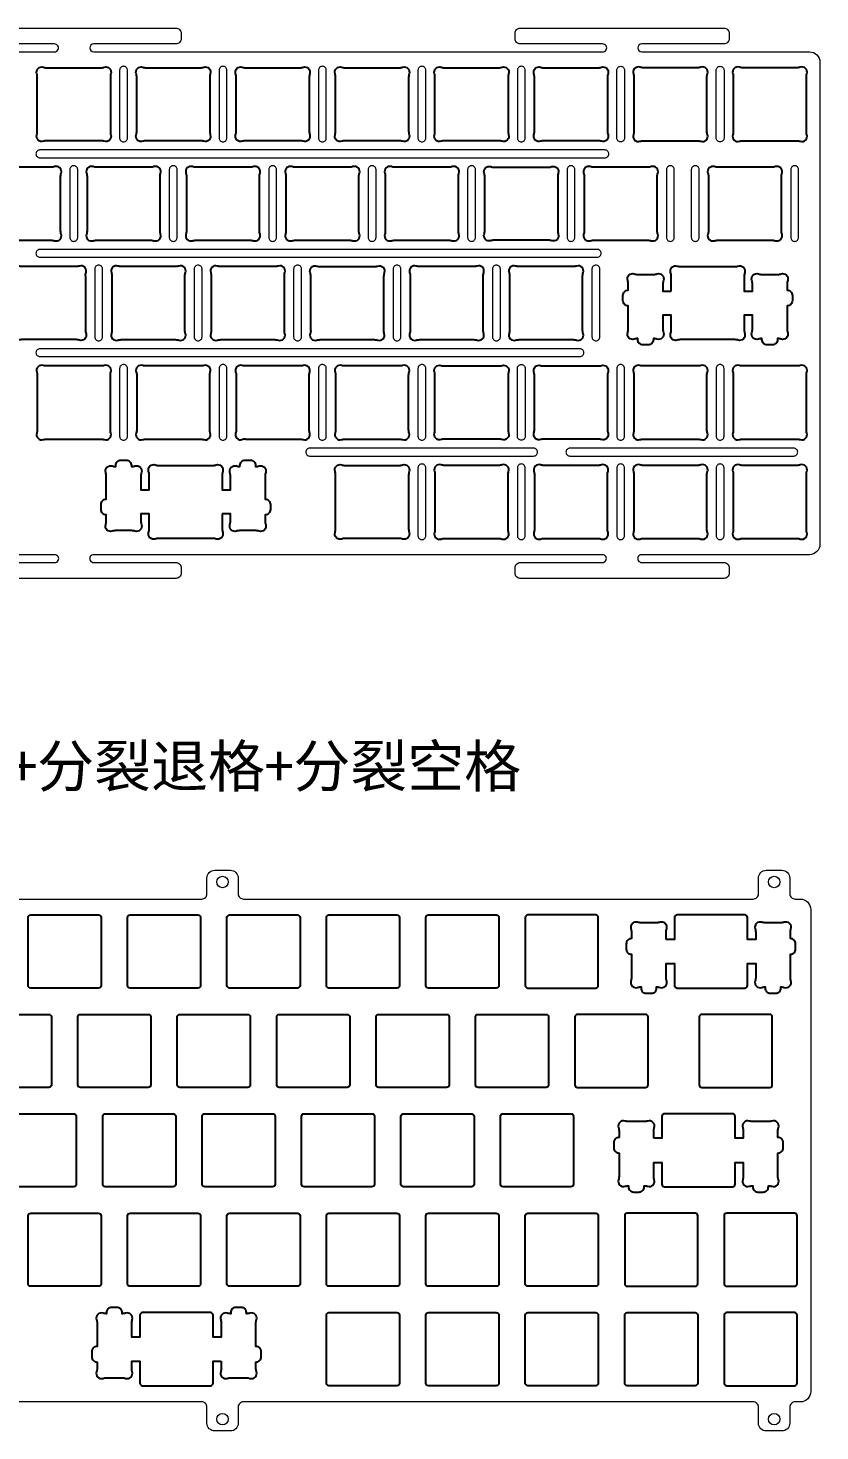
# Model space of a CAD drawing. Header units: millimetres. Extents: x 3201 to 5715, y 849 to 1652.
# Drawn here: x 4715.4 to 4867.1, y 1210.3 to 1479.1 of the extents above; entities that cross this region are included whole.
import ezdxf

# ---------------------------------------------------------------- set-up
doc = ezdxf.new("R2010")
doc.units = ezdxf.units.MM
doc.layers.add('1', color=7, linetype='Continuous', lineweight=0)
doc.layers.add('定位板 v10 v5 v1_定位板 v10 v5_定位板 v9_Sketch2', color=7, linetype='Continuous')
doc.styles.add('MtXpl_', font='')
doc.styles.get('MtXpl_').set_extended_font_data('SimSun')

msp = doc.modelspace()

# ---------------------------------------------------------------- linework, layer by layer
at = {"color": 7}
for points in [[(4731.25, 1470.29, 0.078597), (4731.15, 1469.67), (4731.15, 1459.23, 0.078597), (4731.25, 1458.61, -0.612516), (4729.99, 1457.35, 0.078597), (4729.37, 1457.45), (4718.93, 1457.45, 0.078597), (4718.32, 1457.35, -0.612516), (4717.06, 1458.61, 0.078597), (4717.15, 1459.23), (4717.15, 1469.67, 0.078597), (4717.06, 1470.29, -0.612516), (4718.32, 1471.55, 0.078597), (4718.93, 1471.45), (4729.37, 1471.45, 0.078597), (4729.99, 1471.55, -0.612516)], [(4750.3, 1470.29, 0.078597), (4750.2, 1469.67), (4750.2, 1459.23, 0.078597), (4750.3, 1458.61, -0.612516), (4749.04, 1457.35, 0.078597), (4748.42, 1457.45), (4737.98, 1457.45, 0.078597), (4737.37, 1457.35, -0.612516), (4736.11, 1458.61, 0.078597), (4736.2, 1459.23), (4736.2, 1469.67, 0.078597), (4736.11, 1470.29, -0.612516), (4737.37, 1471.55, 0.078597), (4737.98, 1471.45), (4748.42, 1471.45, 0.078597), (4749.04, 1471.55, -0.612516)], [(4769.35, 1470.29, 0.078597), (4769.25, 1469.67), (4769.25, 1459.23, 0.078597), (4769.35, 1458.61, -0.612516), (4768.09, 1457.35, 0.078597), (4767.47, 1457.45), (4757.03, 1457.45, 0.078597), (4756.42, 1457.35, -0.612516), (4755.16, 1458.61, 0.078597), (4755.25, 1459.23), (4755.25, 1469.67, 0.078597), (4755.16, 1470.29, -0.612516), (4756.42, 1471.55, 0.078597), (4757.03, 1471.45), (4767.47, 1471.45, 0.078597), (4768.09, 1471.55, -0.612516)], [(4788.4, 1470.29, 0.078597), (4788.3, 1469.67), (4788.3, 1459.23, 0.078597), (4788.4, 1458.61, -0.612516), (4787.14, 1457.35, 0.078597), (4786.52, 1457.45), (4776.08, 1457.45, 0.078597), (4775.47, 1457.35, -0.612516), (4774.21, 1458.61, 0.078597), (4774.3, 1459.23), (4774.3, 1469.67, 0.078597), (4774.21, 1470.29, -0.612516), (4775.47, 1471.55, 0.078597), (4776.08, 1471.45), (4786.52, 1471.45, 0.078597), (4787.14, 1471.55, -0.612516)], [(4807.45, 1470.29, 0.078597), (4807.35, 1469.67), (4807.35, 1459.23, 0.078597), (4807.45, 1458.61, -0.612516), (4806.19, 1457.35, 0.078597), (4805.57, 1457.45), (4795.13, 1457.45, 0.078597), (4794.52, 1457.35, -0.612516), (4793.26, 1458.61, 0.078597), (4793.35, 1459.23), (4793.35, 1469.67, 0.078597), (4793.26, 1470.29, -0.612516), (4794.52, 1471.55, 0.078597), (4795.13, 1471.45), (4805.57, 1471.45, 0.078597), (4806.19, 1471.55, -0.612516)], [(4825.24, 1457.35, 0.078597), (4824.62, 1457.45), (4814.18, 1457.45, 0.078597), (4813.57, 1457.35, -0.612516), (4812.31, 1458.61, 0.078597), (4812.4, 1459.23), (4812.4, 1469.67, 0.078597), (4812.31, 1470.29, -0.612516), (4813.57, 1471.55, 0.078597), (4814.18, 1471.45), (4824.62, 1471.45, 0.078597), (4825.24, 1471.55, -0.612516), (4826.5, 1470.29, 0.078597), (4826.4, 1469.67), (4826.4, 1459.23, 0.078597), (4826.5, 1458.61, -0.612516)], [(4831.36, 1470.29, -0.078597), (4831.45, 1469.67), (4831.45, 1459.23, -0.078597), (4831.36, 1458.61, 0.612516), (4832.62, 1457.35, -0.078597), (4833.23, 1457.45), (4843.67, 1457.45, -0.078597), (4844.29, 1457.35, 0.612516), (4845.55, 1458.61, -0.078597), (4845.45, 1459.23), (4845.45, 1469.67, -0.078597), (4845.55, 1470.29, 0.612516), (4844.29, 1471.55, -0.078597), (4843.67, 1471.45), (4833.23, 1471.45, -0.078597), (4832.62, 1471.55, 0.612516)], [(4850.41, 1470.29, -0.078597), (4850.5, 1469.67), (4850.5, 1459.23, -0.078597), (4850.41, 1458.61, 0.612516), (4851.67, 1457.35, -0.078597), (4852.28, 1457.45), (4862.72, 1457.45, -0.078597), (4863.34, 1457.35, 0.612516), (4864.6, 1458.61, -0.078597), (4864.5, 1459.23), (4864.5, 1469.67, -0.078597), (4864.6, 1470.29, 0.612516), (4863.34, 1471.55, -0.078597), (4862.72, 1471.45), (4852.28, 1471.45, -0.078597), (4851.67, 1471.55, 0.612516)], [(4707.53, 1439.56, 0.612516), (4708.79, 1438.3, -0.078597), (4709.41, 1438.4), (4719.85, 1438.4, -0.078597), (4720.46, 1438.3, 0.612516), (4721.72, 1439.56, -0.078597), (4721.63, 1440.18), (4721.63, 1450.62, -0.078597), (4721.72, 1451.24, 0.612516), (4720.46, 1452.5, -0.078597), (4719.85, 1452.4), (4709.41, 1452.4, -0.078597), (4708.79, 1452.5, 0.612516), (4707.53, 1451.24, -0.078597), (4707.63, 1450.62), (4707.63, 1440.18, -0.078597)], [(4726.58, 1439.56, 0.612516), (4727.84, 1438.3, -0.078597), (4728.46, 1438.4), (4738.9, 1438.4, -0.078597), (4739.51, 1438.3, 0.612516), (4740.77, 1439.56, -0.078597), (4740.68, 1440.18), (4740.68, 1450.62, -0.078597), (4740.77, 1451.24, 0.612516), (4739.51, 1452.5, -0.078597), (4738.9, 1452.4), (4728.46, 1452.4, -0.078597), (4727.84, 1452.5, 0.612516), (4726.58, 1451.24, -0.078597), (4726.68, 1450.62), (4726.68, 1440.18, -0.078597)], [(4778.88, 1451.24, 0.612516), (4777.62, 1452.5, -0.078597), (4777, 1452.4), (4766.56, 1452.4, -0.078597), (4765.94, 1452.5, 0.612516), (4764.68, 1451.24, -0.078597), (4764.78, 1450.62), (4764.78, 1440.18, -0.078597), (4764.68, 1439.56, 0.612516), (4765.94, 1438.3, -0.078597), (4766.56, 1438.4), (4777, 1438.4, -0.078597), (4777.62, 1438.3, 0.612516), (4778.88, 1439.56, -0.078597), (4778.78, 1440.18), (4778.78, 1450.62, -0.078597)], [(4804.04, 1452.5, 0.078597), (4804.66, 1452.4), (4815.1, 1452.4, 0.078597), (4815.72, 1452.5, -0.612516), (4816.98, 1451.24, 0.078597), (4816.88, 1450.62), (4816.88, 1440.18, 0.078597), (4816.98, 1439.56, -0.612516), (4815.72, 1438.3, 0.078597), (4815.1, 1438.4), (4804.66, 1438.4, 0.078597), (4804.04, 1438.3, -0.612516), (4802.78, 1439.56, 0.078597), (4802.88, 1440.18), (4802.88, 1450.62, 0.078597), (4802.78, 1451.24, -0.612516)], [(4823.09, 1452.5, 0.612516), (4821.83, 1451.24, -0.078597), (4821.93, 1450.62), (4821.93, 1440.18, -0.078597), (4821.83, 1439.56, 0.612516), (4823.09, 1438.3, -0.078597), (4823.71, 1438.4), (4834.15, 1438.4, -0.078597), (4834.77, 1438.3, 0.612516), (4836.03, 1439.56, -0.078597), (4835.93, 1440.18), (4835.93, 1450.62, -0.078597), (4836.03, 1451.24, 0.612516), (4834.77, 1452.5, -0.078597), (4834.15, 1452.4), (4823.71, 1452.4, -0.078597)], [(4859.84, 1451.24, 0.612516), (4858.58, 1452.5, -0.078597), (4857.96, 1452.4), (4847.52, 1452.4, -0.078597), (4846.9, 1452.5, 0.612516), (4845.64, 1451.24, -0.078597), (4845.74, 1450.62), (4845.74, 1440.18, -0.078597), (4845.64, 1439.56, 0.612516), (4846.9, 1438.3, -0.078597), (4847.52, 1438.4), (4857.96, 1438.4, -0.078597), (4858.58, 1438.3, 0.612516), (4859.84, 1439.56, -0.078597), (4859.74, 1440.18), (4859.74, 1450.62, -0.078597)], [(4732.6, 1433.45, 0.612516), (4731.34, 1432.19, -0.078597), (4731.44, 1431.57), (4731.44, 1421.13, -0.078597), (4731.34, 1420.51, 0.612516), (4732.6, 1419.25, -0.078597), (4733.22, 1419.35), (4743.66, 1419.35, -0.078597), (4744.28, 1419.25, 0.612516), (4745.54, 1420.51, -0.078597), (4745.44, 1421.13), (4745.44, 1431.57, -0.078597), (4745.54, 1432.19, 0.612516), (4744.28, 1433.45, -0.078597), (4743.66, 1433.35), (4733.22, 1433.35, -0.078597)], [(4751.65, 1433.45, 0.612516), (4750.39, 1432.19, -0.078597), (4750.49, 1431.57), (4750.49, 1421.13, -0.078597), (4750.39, 1420.51, 0.612516), (4751.65, 1419.25, -0.078597), (4752.27, 1419.35), (4762.71, 1419.35, -0.078597), (4763.33, 1419.25, 0.612516), (4764.59, 1420.51, -0.078597), (4764.49, 1421.13), (4764.49, 1431.57, -0.078597), (4764.59, 1432.19, 0.612516), (4763.33, 1433.45, -0.078597), (4762.71, 1433.35), (4752.27, 1433.35, -0.078597)], [(4789.75, 1433.45, 0.612516), (4788.49, 1432.19, -0.078597), (4788.59, 1431.57), (4788.59, 1421.13, -0.078597), (4788.49, 1420.51, 0.612516), (4789.75, 1419.25, -0.078597), (4790.37, 1419.35), (4800.81, 1419.35, -0.078597), (4801.43, 1419.25, 0.612516), (4802.69, 1420.51, -0.078597), (4802.59, 1421.13), (4802.59, 1431.57, -0.078597), (4802.69, 1432.19, 0.612516), (4801.43, 1433.45, -0.078597), (4800.81, 1433.35), (4790.37, 1433.35, -0.078597)], [(4821.74, 1432.19, 0.612516), (4820.48, 1433.45, -0.078597), (4819.86, 1433.35), (4809.42, 1433.35, -0.078597), (4808.8, 1433.45, 0.612516), (4807.54, 1432.19, -0.078597), (4807.64, 1431.57), (4807.64, 1421.13, -0.078597), (4807.54, 1420.51, 0.612516), (4808.8, 1419.25, -0.078597), (4809.42, 1419.35), (4819.86, 1419.35, -0.078597), (4820.48, 1419.25, 0.612516), (4821.74, 1420.51, -0.078597), (4821.64, 1421.13), (4821.64, 1431.57, -0.078597)], [(4731.25, 1413.14, 0.612516), (4729.99, 1414.4, -0.078597), (4729.37, 1414.3), (4718.93, 1414.3, -0.078597), (4718.31, 1414.4, 0.612516), (4717.05, 1413.14, -0.078597), (4717.15, 1412.52), (4717.15, 1402.08, -0.078597), (4717.05, 1401.46, 0.612516), (4718.31, 1400.2, -0.078597), (4718.93, 1400.3), (4729.37, 1400.3, -0.078597), (4729.99, 1400.2, 0.612516), (4731.25, 1401.46, -0.078597), (4731.15, 1402.08), (4731.15, 1412.52, -0.078597)], [(4788.4, 1413.14, 0.612516), (4787.14, 1414.4, -0.078597), (4786.52, 1414.3), (4776.08, 1414.3, -0.078597), (4775.47, 1414.4, 0.612516), (4774.21, 1413.14, -0.078597), (4774.3, 1412.52), (4774.3, 1402.08, -0.078597), (4774.21, 1401.46, 0.612516), (4775.47, 1400.2, -0.078597), (4776.08, 1400.3), (4786.52, 1400.3, -0.078597), (4787.14, 1400.2, 0.612516), (4788.4, 1401.46, -0.078597), (4788.3, 1402.08), (4788.3, 1412.52, -0.078597)], [(4794.52, 1400.2, -0.612516), (4793.26, 1401.46, 0.078597), (4793.35, 1402.08), (4793.35, 1412.52, 0.078597), (4793.26, 1413.14, -0.612516), (4794.52, 1414.4, 0.078597), (4795.13, 1414.3), (4805.57, 1414.3, 0.078597), (4806.19, 1414.4, -0.612516), (4807.45, 1413.14, 0.078597), (4807.35, 1412.52), (4807.35, 1402.08, 0.078597), (4807.45, 1401.46, -0.612516), (4806.19, 1400.2, 0.078597), (4805.57, 1400.3), (4795.13, 1400.3, 0.078597)], [(4826.5, 1401.46, -0.612516), (4825.24, 1400.2, 0.078597), (4824.62, 1400.3), (4814.18, 1400.3, 0.078597), (4813.57, 1400.2, -0.612516), (4812.31, 1401.46, 0.078597), (4812.4, 1402.08), (4812.4, 1412.52, 0.078597), (4812.31, 1413.14, -0.612516), (4813.57, 1414.4, 0.078597), (4814.18, 1414.3), (4824.62, 1414.3, 0.078597), (4825.24, 1414.4, -0.612516), (4826.5, 1413.14, 0.078597), (4826.4, 1412.52), (4826.4, 1402.08, 0.078597)], [(4845.55, 1413.14, 0.612516), (4844.29, 1414.4, -0.078597), (4843.67, 1414.3), (4833.23, 1414.3, -0.078597), (4832.62, 1414.4, 0.612516), (4831.36, 1413.14, -0.078597), (4831.45, 1412.52), (4831.45, 1402.08, -0.078597), (4831.36, 1401.46, 0.612516), (4832.62, 1400.2, -0.078597), (4833.23, 1400.3), (4843.67, 1400.3, -0.078597), (4844.29, 1400.2, 0.612516), (4845.55, 1401.46, -0.078597), (4845.45, 1402.08), (4845.45, 1412.52, -0.078597)], [(4864.6, 1413.14, 0.612516), (4863.34, 1414.4, -0.078597), (4862.72, 1414.3), (4852.28, 1414.3, -0.078597), (4851.67, 1414.4, 0.612516), (4850.41, 1413.14, -0.078597), (4850.5, 1412.52), (4850.5, 1402.08, -0.078597), (4850.41, 1401.46, 0.612516), (4851.67, 1400.2, -0.078597), (4852.28, 1400.3), (4862.72, 1400.3, -0.078597), (4863.34, 1400.2, 0.612516), (4864.6, 1401.46, -0.078597), (4864.5, 1402.08), (4864.5, 1412.52, -0.078597)], [(4788.4, 1394.09, 0.078597), (4788.3, 1393.47), (4788.3, 1383.03, 0.078597), (4788.4, 1382.41, -0.612516), (4787.14, 1381.15, 0.078597), (4786.52, 1381.25), (4776.08, 1381.25, 0.078597), (4775.47, 1381.15, -0.612516), (4774.21, 1382.41, 0.078597), (4774.3, 1383.03), (4774.3, 1393.47, 0.078597), (4774.21, 1394.09, -0.612516), (4775.47, 1395.35, 0.078597), (4776.08, 1395.25), (4786.52, 1395.25, 0.078597), (4787.14, 1395.35, -0.612516)], [(4807.45, 1394.09, 0.612516), (4806.19, 1395.35, -0.078597), (4805.57, 1395.25), (4795.13, 1395.25, -0.078597), (4794.52, 1395.35, 0.612516), (4793.26, 1394.09, -0.078597), (4793.35, 1393.47), (4793.35, 1383.03, -0.078597), (4793.26, 1382.41, 0.612516), (4794.52, 1381.15, -0.078597), (4795.13, 1381.25), (4805.57, 1381.25, -0.078597), (4806.19, 1381.15, 0.612516), (4807.45, 1382.41, -0.078597), (4807.35, 1383.03), (4807.35, 1393.47, -0.078597)], [(4826.5, 1394.09, 0.612516), (4825.24, 1395.35, -0.078597), (4824.62, 1395.25), (4814.18, 1395.25, -0.078597), (4813.57, 1395.35, 0.612516), (4812.31, 1394.09, -0.078597), (4812.4, 1393.47), (4812.4, 1383.03, -0.078597), (4812.31, 1382.41, 0.612516), (4813.57, 1381.15, -0.078597), (4814.18, 1381.25), (4824.62, 1381.25, -0.078597), (4825.24, 1381.15, 0.612516), (4826.5, 1382.41, -0.078597), (4826.4, 1383.03), (4826.4, 1393.47, -0.078597)], [(4845.55, 1394.09, 0.612516), (4844.29, 1395.35, -0.078597), (4843.67, 1395.25), (4833.23, 1395.25, -0.078597), (4832.62, 1395.35, 0.612516), (4831.36, 1394.09, -0.078597), (4831.45, 1393.47), (4831.45, 1383.03, -0.078597), (4831.36, 1382.41, 0.612516), (4832.62, 1381.15, -0.078597), (4833.23, 1381.25), (4843.67, 1381.25, -0.078597), (4844.29, 1381.15, 0.612516), (4845.55, 1382.41, -0.078597), (4845.45, 1383.03), (4845.45, 1393.47, -0.078597)], [(4864.6, 1394.09, 0.612516), (4863.34, 1395.35, -0.078597), (4862.72, 1395.25), (4852.28, 1395.25, -0.078597), (4851.67, 1395.35, 0.612516), (4850.41, 1394.09, -0.078597), (4850.5, 1393.47), (4850.5, 1383.03, -0.078597), (4850.41, 1382.41, 0.612516), (4851.67, 1381.15, -0.078597), (4852.28, 1381.25), (4862.72, 1381.25, -0.078597), (4863.34, 1381.15, 0.612516), (4864.6, 1382.41, -0.078597), (4864.5, 1383.03), (4864.5, 1393.47, -0.078597)]]:
    msp.add_lwpolyline(points, format="xyb", close=True, dxfattribs=at)
for points in [[(4759.73, 1450.62, -0.078597), (4759.83, 1451.24, 0.612516), (4758.57, 1452.5, -0.078597), (4757.95, 1452.4), (4747.51, 1452.4, -0.078597), (4746.89, 1452.5, 0.612516), (4745.63, 1451.24, -0.078597), (4745.73, 1450.62), (4745.73, 1440.18, -0.078597), (4745.63, 1439.56, 0.612516), (4746.89, 1438.3, -0.078597), (4747.51, 1438.4), (4757.95, 1438.4, -0.078597), (4758.57, 1438.3, 0.612516), (4759.83, 1439.56, -0.078597), (4759.73, 1440.18), (4759.73, 1450.62)], [(4797.83, 1450.62, -0.078597), (4797.93, 1451.24, 0.612516), (4796.67, 1452.5, -0.078597), (4796.05, 1452.4), (4785.61, 1452.4, -0.078597), (4784.99, 1452.5, 0.612516), (4783.73, 1451.24, -0.078597), (4783.83, 1450.62), (4783.83, 1440.18, -0.078597), (4783.73, 1439.56, 0.612516), (4784.99, 1438.3, -0.078597), (4785.61, 1438.4), (4796.05, 1438.4, -0.078597), (4796.67, 1438.3, 0.612516), (4797.93, 1439.56, -0.078597), (4797.83, 1440.18), (4797.83, 1450.62)], [(4726.39, 1431.57, -0.078597), (4726.49, 1432.19, 0.612516), (4725.23, 1433.45, -0.078597), (4724.61, 1433.35), (4714.17, 1433.35, -0.078597), (4713.55, 1433.45, 0.612516), (4712.29, 1432.19, -0.078597), (4712.39, 1431.57), (4712.39, 1421.13)], [(4769.54, 1421.13), (4769.54, 1431.57, 0.078597), (4769.44, 1432.19, -0.612516), (4770.7, 1433.45, 0.078597), (4771.32, 1433.35), (4781.76, 1433.35, 0.078597), (4782.38, 1433.45, -0.612516), (4783.64, 1432.19, 0.078597), (4783.54, 1431.57)], [(4726.39, 1431.57), (4726.39, 1421.13, 0.078597), (4726.49, 1420.51, -0.612516), (4725.23, 1419.25, 0.078597), (4724.61, 1419.35), (4714.17, 1419.35, 0.078597), (4713.55, 1419.25, -0.612516), (4712.29, 1420.51, 0.078597), (4712.39, 1421.13)], [(4769.54, 1421.13, -0.078597), (4769.44, 1420.51, 0.612516), (4770.7, 1419.25, -0.078597), (4771.32, 1419.35), (4781.76, 1419.35, -0.078597), (4782.38, 1419.25, 0.612516), (4783.64, 1420.51, -0.078597), (4783.54, 1421.13), (4783.54, 1431.57)], [(4750.2, 1412.52, -0.078597), (4750.3, 1413.14, 0.612516), (4749.04, 1414.4, -0.078597), (4748.42, 1414.3), (4737.98, 1414.3, -0.078597), (4737.36, 1414.4, 0.612516), (4736.1, 1413.14, -0.078597), (4736.2, 1412.52), (4736.2, 1402.08, -0.078597), (4736.1, 1401.46, 0.612516), (4737.36, 1400.2, -0.078597), (4737.98, 1400.3), (4748.42, 1400.3, -0.078597), (4749.04, 1400.2, 0.612516), (4750.3, 1401.46, -0.078597), (4750.2, 1402.08), (4750.2, 1412.52)], [(4757.03, 1400.3), (4767.47, 1400.3, -0.078597), (4768.09, 1400.2, 0.612516), (4769.35, 1401.46, -0.078597), (4769.25, 1402.08), (4769.25, 1412.52, -0.078597), (4769.35, 1413.14, 0.612516), (4768.09, 1414.4, -0.078597), (4767.47, 1414.3), (4757.03, 1414.3, -0.078597), (4756.42, 1414.4, 0.612516), (4755.16, 1413.14, -0.078597), (4755.25, 1412.52), (4755.25, 1402.08, -0.078597), (4755.16, 1401.46, 0.612516), (4756.42, 1400.2)]]:
    msp.add_lwpolyline(points, format="xyb", dxfattribs=at)
at = {"color": 0}
for points in [[(4838.6, 1428.65), (4838.6, 1431.57, 0.078597), (4838.5, 1432.19, -0.612516), (4839.76, 1433.45, 0.078597), (4840.38, 1433.35), (4850.82, 1433.35, 0.078597), (4851.43, 1433.45, -0.612516), (4852.69, 1432.19, 0.078597), (4852.6, 1431.57), (4852.6, 1428.65), (4854.17, 1428.65), (4854.17, 1430.07, 0.078597), (4854.07, 1430.69, -0.612516), (4855.33, 1431.95, 0.078597), (4855.95, 1431.85), (4859.04, 1431.85, 0.078597), (4859.66, 1431.95, -0.612516), (4860.92, 1430.69, 0.078597), (4860.82, 1430.07), (4860.82, 1428.82, -0.414214), (4861.82, 1427.82), (4861.82, 1426.82, -0.414214), (4860.82, 1425.82), (4860.82, 1421.33, 0.078597), (4860.92, 1420.71, -0.612516), (4859.66, 1419.45, 0.078597), (4859.04, 1419.55), (4859, 1419.55), (4859, 1419.35, -0.414214), (4858, 1418.35), (4857, 1418.35, -0.414214), (4856, 1419.35), (4856, 1419.55), (4855.95, 1419.55, 0.078597), (4855.33, 1419.45, -0.612516), (4854.07, 1420.71, 0.078597), (4854.17, 1421.33), (4854.17, 1424.05), (4852.6, 1424.05), (4852.6, 1421.13, 0.078597), (4852.69, 1420.51, -0.612516), (4851.43, 1419.25, 0.078597), (4850.82, 1419.35), (4840.38, 1419.35, 0.078597), (4839.76, 1419.25, -0.612516), (4838.5, 1420.51, 0.078597), (4838.6, 1421.13), (4838.6, 1424.05), (4837.02, 1424.05), (4837.02, 1421.33, 0.078597), (4837.12, 1420.71, -0.612516), (4835.86, 1419.45, 0.078597), (4835.24, 1419.55), (4835.2, 1419.55), (4835.2, 1419.35, -0.414214), (4834.2, 1418.35), (4833.2, 1418.35, -0.414214), (4832.2, 1419.35), (4832.2, 1419.55), (4832.15, 1419.55, 0.078597), (4831.53, 1419.45, -0.612516), (4830.27, 1420.71, 0.078597), (4830.37, 1421.33), (4830.37, 1425.82, -0.414214), (4829.37, 1426.82), (4829.37, 1427.82, -0.414214), (4830.37, 1428.82), (4830.37, 1430.07, 0.078597), (4830.27, 1430.69, -0.612516), (4831.53, 1431.95, 0.078597), (4832.15, 1431.85), (4835.24, 1431.85, 0.078597), (4835.86, 1431.95, -0.612516), (4837.12, 1430.69, 0.078597), (4837.02, 1430.07), (4837.02, 1428.65)], [(4752.58, 1385.95), (4752.58, 1383.03, 0.078597), (4752.68, 1382.41, -0.612516), (4751.42, 1381.15, 0.078597), (4750.8, 1381.25), (4740.36, 1381.25, 0.078597), (4739.75, 1381.15, -0.612516), (4738.49, 1382.41, 0.078597), (4738.58, 1383.03), (4738.58, 1385.95), (4737.01, 1385.95), (4737.01, 1384.53, 0.078597), (4737.11, 1383.91, -0.612516), (4735.85, 1382.65, 0.078597), (4735.23, 1382.75), (4732.14, 1382.75, 0.078597), (4731.52, 1382.65, -0.612516), (4730.26, 1383.91, 0.078597), (4730.36, 1384.53), (4730.36, 1385.78, -0.414214), (4729.36, 1386.78), (4729.36, 1387.78, -0.414214), (4730.36, 1388.78), (4730.36, 1393.27, 0.078597), (4730.26, 1393.89, -0.612516), (4731.52, 1395.15, 0.078597), (4732.14, 1395.05), (4732.18, 1395.05), (4732.18, 1395.25, -0.414214), (4733.18, 1396.25), (4734.18, 1396.25, -0.414214), (4735.18, 1395.25), (4735.18, 1395.05), (4735.23, 1395.05, 0.078597), (4735.85, 1395.15, -0.612516), (4737.11, 1393.89, 0.078597), (4737.01, 1393.27), (4737.01, 1390.55), (4738.58, 1390.55), (4738.58, 1393.47, 0.078597), (4738.49, 1394.09, -0.612516), (4739.75, 1395.35, 0.078597), (4740.36, 1395.25), (4750.8, 1395.25, 0.078597), (4751.42, 1395.35, -0.612516), (4752.68, 1394.09, 0.078597), (4752.58, 1393.47), (4752.58, 1390.55), (4754.16, 1390.55), (4754.16, 1393.27, 0.078597), (4754.06, 1393.89, -0.612516), (4755.32, 1395.15, 0.078597), (4755.94, 1395.05), (4755.98, 1395.05), (4755.98, 1395.25, -0.414214), (4756.98, 1396.25), (4757.98, 1396.25, -0.414214), (4758.98, 1395.25), (4758.98, 1395.05), (4759.03, 1395.05, 0.078597), (4759.65, 1395.15, -0.612516), (4760.91, 1393.89, 0.078597), (4760.81, 1393.27), (4760.81, 1388.78, -0.414214), (4761.81, 1387.78), (4761.81, 1386.78, -0.414214), (4760.81, 1385.78), (4760.81, 1384.53, 0.078597), (4760.91, 1383.91, -0.612516), (4759.65, 1382.65, 0.078597), (4759.03, 1382.75), (4755.94, 1382.75, 0.078597), (4755.32, 1382.65, -0.612516), (4754.06, 1383.91, 0.078597), (4754.16, 1384.53), (4754.16, 1385.95)]]:
    msp.add_lwpolyline(points, format="xyb", close=True, dxfattribs=at)
at = {"color": 7}
msp.add_arc((4757.03, 1398.3), 2, 90, 107.9763, dxfattribs=at)
at = {"layer": '1'}
for points in [[(4704.71, 1479.05), (4743.71, 1479.05, -0.414214), (4744.71, 1478.05), (4744.71, 1477, -0.414214), (4743.71, 1476), (4727.96, 1476, 0.999996), (4727.96, 1474.5), (4825.45, 1474.5, 1.070015), (4825.45, 1476), (4809.7, 1476, -0.414214), (4808.7, 1477), (4808.7, 1478.05, -0.414214), (4809.7, 1479.05), (4848.7, 1479.05, -0.414214), (4849.7, 1478.05), (4849.7, 1477, -0.414214), (4848.7, 1476), (4832.95, 1476, 0.999996), (4832.95, 1474.5), (4865.1, 1474.5, -0.414214), (4867.1, 1472.5), (4867.1, 1380.15, -0.414213), (4865.1, 1378.15), (4832.95, 1378.15, 1.000003), (4832.95, 1376.65), (4848.7, 1376.65, -0.414214), (4849.7, 1375.65), (4849.7, 1374.6, -0.414214), (4848.7, 1373.6), (4809.7, 1373.6, -0.414214), (4808.7, 1374.6), (4808.7, 1375.65, -0.414214), (4809.7, 1376.65), (4825.45, 1376.65, 1.000004), (4825.45, 1378.15), (4727.96, 1378.15, 1.000003), (4727.96, 1376.65), (4743.71, 1376.65, -0.414214), (4744.71, 1375.65), (4744.71, 1374.6, -0.414214), (4743.71, 1373.6), (4704.71, 1373.6, -0.428049)], [(4632.97, 1474.5), (4720.46, 1474.5, 1.004198), (4720.46, 1476), (4704.71, 1476, -0.414214)], [(4704.71, 1376.65), (4720.46, 1376.65, 1.06449), (4720.46, 1378.15), (4622.97, 1378.15, 0.999996)], [(4696.25, 1312.17), (4748.65, 1312.17, 0.414214), (4749.65, 1313.17), (4749.65, 1316.19, -0.414214), (4751.15, 1317.69), (4754.15, 1317.69, -0.414214), (4755.65, 1316.19), (4755.65, 1313.17, 0.414214), (4756.65, 1312.17), (4854.33, 1312.17, 0.414214), (4855.33, 1313.17), (4855.33, 1316.19, -0.414214), (4856.83, 1317.69), (4859.83, 1317.69, -0.414214), (4861.33, 1316.19), (4861.33, 1313.17, 0.414214), (4862.33, 1312.17), (4863.34, 1312.17, -0.414214), (4865.34, 1310.17), (4865.34, 1217.82, -0.414214), (4863.34, 1215.82), (4862.33, 1215.82, 0.414214), (4861.33, 1214.82), (4861.33, 1211.75, -0.414214), (4859.83, 1210.25), (4856.83, 1210.25, -0.414214), (4855.33, 1211.75), (4855.33, 1214.82, 0.414214), (4854.33, 1215.82), (4756.65, 1215.82, 0.414214), (4755.65, 1214.82), (4755.65, 1211.75, -0.414214), (4754.15, 1210.25), (4751.15, 1210.25, -0.414214), (4749.65, 1211.75), (4749.65, 1214.82, 0.414214), (4748.65, 1215.82), (4696.25, 1215.82, 0.414214)]]:
    msp.add_lwpolyline(points, format="xyb", dxfattribs=at)
at = {"layer": '1', "color": 7, "linetype": 'Continuous', "lineweight": 18}
for points in [[(4732.93, 1470.98), (4732.93, 1457.98, 0.414214), (4733.68, 1457.23, 0.414214), (4734.43, 1457.98), (4734.43, 1470.98, 0.414214), (4733.68, 1471.73, 0.414214)], [(4751.98, 1470.98), (4751.98, 1457.98, 0.414214), (4752.73, 1457.23, 0.414214), (4753.48, 1457.98), (4753.48, 1470.98, 0.414214), (4752.73, 1471.73, 0.414214)], [(4771.03, 1470.98), (4771.03, 1457.98, 0.414214), (4771.78, 1457.23, 0.414214), (4772.53, 1457.98), (4772.53, 1470.98, 0.414214), (4771.78, 1471.73, 0.414214)], [(4790.08, 1470.98), (4790.08, 1457.98, 0.414214), (4790.83, 1457.23, 0.414214), (4791.58, 1457.98), (4791.58, 1470.98, 0.414214), (4790.83, 1471.73, 0.414214)], [(4809.13, 1470.98), (4809.13, 1457.98, 0.414214), (4809.88, 1457.23, 0.414214), (4810.63, 1457.98), (4810.63, 1470.98, 0.414214), (4809.88, 1471.73, 0.414214)], [(4829.68, 1470.98), (4829.68, 1457.98, -0.414214), (4828.93, 1457.23, -0.414214), (4828.18, 1457.98), (4828.18, 1470.98, -0.414214), (4828.93, 1471.73, -0.414214)], [(4848.73, 1470.98), (4848.73, 1457.98, -0.414214), (4847.98, 1457.23, -0.414214), (4847.23, 1457.98), (4847.23, 1470.98, -0.414214), (4847.98, 1471.73, -0.414214)], [(4717.65, 1454.2), (4825.9, 1454.2, 0.414214), (4826.65, 1454.95, 0.414214), (4825.9, 1455.7), (4717.65, 1455.7, 0.414214), (4716.9, 1454.95, 0.414214)], [(4723.4, 1451.93), (4723.4, 1438.93, 0.414214), (4724.15, 1438.18, 0.414214), (4724.9, 1438.93), (4724.9, 1451.93, 0.414214), (4724.15, 1452.68, 0.414214)], [(4742.45, 1451.93), (4742.45, 1438.93, 0.414214), (4743.2, 1438.18, 0.414214), (4743.95, 1438.93), (4743.95, 1451.93, 0.414214), (4743.2, 1452.68, 0.414214)], [(4761.5, 1451.93), (4761.5, 1438.93, 0.414214), (4762.25, 1438.18, 0.414214), (4763, 1438.93), (4763, 1451.93, 0.414214), (4762.25, 1452.68, 0.414214)], [(4780.55, 1451.93), (4780.55, 1438.93, 0.414214), (4781.3, 1438.18, 0.414214), (4782.05, 1438.93), (4782.05, 1451.93, 0.414214), (4781.3, 1452.68, 0.414214)], [(4799.6, 1451.93), (4799.6, 1438.93, 0.414214), (4800.35, 1438.18, 0.414214), (4801.1, 1438.93), (4801.1, 1451.93, 0.414214), (4800.35, 1452.68, 0.414214)], [(4818.65, 1451.93), (4818.65, 1438.93, 0.414214), (4819.4, 1438.18, 0.414214), (4820.15, 1438.93), (4820.15, 1451.93, 0.414214), (4819.4, 1452.68, 0.414214)], [(4837.7, 1451.93), (4837.7, 1438.93, 0.414214), (4838.45, 1438.18, 0.414214), (4839.2, 1438.93), (4839.2, 1451.93, 0.414214), (4838.45, 1452.68, 0.414214)], [(4842.46, 1451.93), (4842.46, 1438.93, 0.414214), (4843.21, 1438.18, 0.414214), (4843.96, 1438.93), (4843.96, 1451.93, 0.414214), (4843.21, 1452.68, 0.414214)], [(4861.51, 1451.93), (4861.51, 1438.93, 0.414214), (4862.26, 1438.18, 0.414214), (4863.01, 1438.93), (4863.01, 1451.93, 0.414214), (4862.26, 1452.68, 0.414214)], [(4717.65, 1436.65, 0.414214), (4716.9, 1435.9, 0.414214), (4717.65, 1435.15), (4824.43, 1435.15, 0.414214), (4825.18, 1435.9, 0.414214), (4824.43, 1436.65)], [(4728.17, 1432.88), (4728.17, 1419.88, 0.414214), (4728.92, 1419.13, 0.414214), (4729.67, 1419.88), (4729.67, 1432.88, 0.414214), (4728.92, 1433.63, 0.414214)], [(4747.22, 1432.88), (4747.22, 1419.88, 0.414214), (4747.97, 1419.13, 0.414214), (4748.72, 1419.88), (4748.72, 1432.88, 0.414214), (4747.97, 1433.63, 0.414214)], [(4766.27, 1432.88), (4766.27, 1419.88, 0.414214), (4767.02, 1419.13, 0.414214), (4767.77, 1419.88), (4767.77, 1432.88, 0.414214), (4767.02, 1433.63, 0.414214)], [(4785.32, 1432.88), (4785.32, 1419.88, 0.414214), (4786.07, 1419.13, 0.414214), (4786.82, 1419.88), (4786.82, 1432.88, 0.414214), (4786.07, 1433.63, 0.414214)], [(4804.37, 1432.88), (4804.37, 1419.88, 0.414214), (4805.12, 1419.13, 0.414214), (4805.87, 1419.88), (4805.87, 1432.88, 0.414214), (4805.12, 1433.63, 0.414214)], [(4823.42, 1432.88), (4823.42, 1419.88, 0.414214), (4824.17, 1419.13, 0.414214), (4824.92, 1419.88), (4824.92, 1432.88, 0.414214), (4824.17, 1433.63, 0.414214)], [(4717.65, 1416.1), (4821.14, 1416.1, 0.414214), (4821.89, 1416.85, 0.414214), (4821.14, 1417.6), (4717.65, 1417.6, 0.414214), (4716.9, 1416.85, 0.414214)], [(4732.93, 1413.83), (4732.93, 1400.83, 0.414214), (4733.68, 1400.08, 0.414214), (4734.43, 1400.83), (4734.43, 1413.83, 0.414214), (4733.68, 1414.58, 0.414214)], [(4751.98, 1413.83), (4751.98, 1400.83, 0.414214), (4752.73, 1400.08, 0.414214), (4753.48, 1400.83), (4753.48, 1413.83, 0.414214), (4752.73, 1414.58, 0.414214)], [(4771.03, 1413.83), (4771.03, 1400.83, 0.414214), (4771.78, 1400.08, 0.414214), (4772.53, 1400.83), (4772.53, 1413.83, 0.414214), (4771.78, 1414.58, 0.414214)], [(4790.08, 1413.83), (4790.08, 1400.83, 0.414214), (4790.83, 1400.08, 0.414214), (4791.58, 1400.83), (4791.58, 1413.83, 0.414214), (4790.83, 1414.58, 0.414214)], [(4810.63, 1413.83), (4810.63, 1400.83, -0.414214), (4809.88, 1400.08, -0.414214), (4809.13, 1400.83), (4809.13, 1413.83, -0.414214), (4809.88, 1414.58, -0.414214)], [(4828.18, 1413.83), (4828.18, 1400.83, 0.414214), (4828.93, 1400.08, 0.414214), (4829.68, 1400.83), (4829.68, 1413.83, 0.414214), (4828.93, 1414.58, 0.414214)], [(4847.23, 1413.83), (4847.23, 1400.83, 0.414214), (4847.98, 1400.08, 0.414214), (4848.73, 1400.83), (4848.73, 1413.83, 0.414214), (4847.98, 1414.58, 0.414214)], [(4769.34, 1398.55, 0.414214), (4768.59, 1397.8, 0.414214), (4769.34, 1397.05), (4812.24, 1397.05, 0.414214), (4812.99, 1397.8, 0.414214), (4812.24, 1398.55)], [(4819.19, 1398.55, 0.414214), (4818.44, 1397.8, 0.414214), (4819.19, 1397.05), (4862.09, 1397.05, 0.414214), (4862.84, 1397.8, 0.414214), (4862.09, 1398.55)], [(4790.08, 1394.78), (4790.08, 1381.78, 0.414214), (4790.83, 1381.03, 0.414214), (4791.58, 1381.78), (4791.58, 1394.78, 0.414214), (4790.83, 1395.53, 0.414214)], [(4809.13, 1394.78), (4809.13, 1381.78, 0.414214), (4809.88, 1381.03, 0.414214), (4810.63, 1381.78), (4810.63, 1394.78, 0.414214), (4809.88, 1395.53, 0.414214)], [(4828.18, 1394.78), (4828.18, 1381.78, 0.414214), (4828.93, 1381.03, 0.414214), (4829.68, 1381.78), (4829.68, 1394.78, 0.414214), (4828.93, 1395.53, 0.414214)], [(4847.23, 1394.78), (4847.23, 1381.78, 0.414214), (4847.98, 1381.03, 0.414214), (4848.73, 1381.78), (4848.73, 1394.78, 0.414214), (4847.98, 1395.53, 0.414214)]]:
    msp.add_lwpolyline(points, format="xyb", close=True, dxfattribs=at)
at = {"layer": '1'}
for centre in [(4752.65, 1315.44), (4858.33, 1315.44), (4752.65, 1212.5), (4858.33, 1212.5)]:
    msp.add_circle(centre, 1.1, dxfattribs=at)
at = {"layer": '定位板 v10 v5 v1_定位板 v10 v5_定位板 v9_Sketch2', "color": 7}
for points in [[(4715.39, 1295.62), (4715.39, 1308.62, -0.414214), (4715.89, 1309.12), (4728.89, 1309.12, -0.414214), (4729.39, 1308.62), (4729.39, 1295.62, -0.414217), (4728.89, 1295.12), (4715.89, 1295.12, -0.41421)], [(4734.44, 1295.62), (4734.44, 1308.62, -0.414214), (4734.94, 1309.12), (4747.94, 1309.12, -0.414214), (4748.44, 1308.62), (4748.44, 1295.62, -0.414217), (4747.94, 1295.12), (4734.94, 1295.12, -0.41421)], [(4753.49, 1295.62), (4753.49, 1308.62, -0.414214), (4753.99, 1309.12), (4766.99, 1309.12, -0.414214), (4767.49, 1308.62), (4767.49, 1295.62, -0.414217), (4766.99, 1295.12), (4753.99, 1295.12, -0.41421)], [(4772.54, 1295.62), (4772.54, 1308.62, -0.414214), (4773.04, 1309.12), (4786.04, 1309.12, -0.414214), (4786.54, 1308.62), (4786.54, 1295.62, -0.414217), (4786.04, 1295.12), (4773.04, 1295.12, -0.41421)], [(4791.59, 1295.62), (4791.59, 1308.62, -0.414214), (4792.09, 1309.12), (4805.09, 1309.12, -0.414214), (4805.59, 1308.62), (4805.59, 1295.62, -0.414217), (4805.09, 1295.12), (4792.09, 1295.12, -0.41421)], [(4824.64, 1295.62), (4824.64, 1308.62, 0.414214), (4824.14, 1309.12), (4811.14, 1309.12, 0.414214), (4810.64, 1308.62), (4810.64, 1295.62, 0.414217), (4811.14, 1295.12), (4824.14, 1295.12, 0.41421)], [(4837.64, 1304.42), (4837.64, 1305.84, -0.078597), (4837.74, 1306.46, 0.612516), (4836.48, 1307.72, -0.078597), (4835.86, 1307.62), (4832.77, 1307.62, -0.078597), (4832.15, 1307.72, 0.612516), (4830.89, 1306.46, -0.078597), (4830.99, 1305.84), (4830.99, 1304.59, 0.414214), (4829.99, 1303.59), (4829.99, 1302.59, 0.414214), (4830.99, 1301.59), (4830.99, 1297.1, -0.078597), (4830.89, 1296.48, 0.612516), (4832.15, 1295.23, -0.078597), (4832.77, 1295.32), (4832.82, 1295.32), (4832.82, 1295.12, 0.414214), (4833.82, 1294.12), (4834.82, 1294.12, 0.414214), (4835.82, 1295.12), (4835.82, 1295.32), (4835.86, 1295.32, -0.078597), (4836.48, 1295.23, 0.612516), (4837.74, 1296.48, -0.078597), (4837.64, 1297.1), (4837.64, 1299.82), (4839.22, 1299.82), (4839.22, 1295.62, 0.414217), (4839.72, 1295.12), (4852.72, 1295.12, 0.41421), (4853.22, 1295.62), (4853.22, 1299.82), (4854.79, 1299.82), (4854.79, 1297.1, -0.078597), (4854.69, 1296.48, 0.612516), (4855.95, 1295.23, -0.078597), (4856.57, 1295.32), (4856.62, 1295.32), (4856.62, 1295.12, 0.414214), (4857.62, 1294.12), (4858.62, 1294.12, 0.414214), (4859.62, 1295.12), (4859.62, 1295.32), (4859.66, 1295.32, -0.078597), (4860.28, 1295.23, 0.612516), (4861.54, 1296.48, -0.078597), (4861.44, 1297.1), (4861.44, 1301.59, 0.414214), (4862.44, 1302.59), (4862.44, 1303.59, 0.414214), (4861.44, 1304.59), (4861.44, 1305.84, -0.078597), (4861.54, 1306.46, 0.612516), (4860.28, 1307.72, -0.078597), (4859.66, 1307.62), (4856.57, 1307.62, -0.078597), (4855.95, 1307.72, 0.612516), (4854.69, 1306.46, -0.078597), (4854.79, 1305.84), (4854.79, 1304.42), (4853.22, 1304.42), (4853.22, 1308.62, 0.414214), (4852.72, 1309.12), (4839.72, 1309.12, 0.414214), (4839.22, 1308.62), (4839.22, 1304.42)], [(4705.87, 1276.57), (4705.87, 1289.57, -0.414214), (4706.37, 1290.07), (4719.36, 1290.07, -0.414214), (4719.86, 1289.57), (4719.86, 1276.57, -0.414217), (4719.36, 1276.07), (4706.37, 1276.07, -0.41421)], [(4724.92, 1276.57), (4724.92, 1289.57, -0.414214), (4725.42, 1290.07), (4738.41, 1290.07, -0.414214), (4738.91, 1289.57), (4738.91, 1276.57, -0.414217), (4738.41, 1276.07), (4725.42, 1276.07, -0.41421)], [(4743.97, 1276.57), (4743.97, 1289.57, -0.414214), (4744.47, 1290.07), (4757.46, 1290.07, -0.414214), (4757.96, 1289.57), (4757.96, 1276.57, -0.414217), (4757.46, 1276.07), (4744.47, 1276.07, -0.41421)], [(4763.02, 1276.57), (4763.02, 1289.57, -0.414214), (4763.52, 1290.07), (4776.52, 1290.07, -0.414214), (4777.02, 1289.57), (4777.02, 1276.57, -0.414217), (4776.52, 1276.07), (4763.52, 1276.07, -0.41421)], [(4782.07, 1276.57), (4782.07, 1289.57, -0.414214), (4782.57, 1290.07), (4795.57, 1290.07, -0.414214), (4796.07, 1289.57), (4796.07, 1276.57, -0.414217), (4795.57, 1276.07), (4782.57, 1276.07, -0.41421)], [(4801.12, 1276.57), (4801.12, 1289.57, -0.414214), (4801.62, 1290.07), (4814.62, 1290.07, -0.414214), (4815.12, 1289.57), (4815.12, 1276.57, -0.414217), (4814.62, 1276.07), (4801.62, 1276.07, -0.41421)], [(4834.17, 1276.57), (4834.17, 1289.57, 0.414214), (4833.67, 1290.07), (4820.67, 1290.07, 0.414214), (4820.17, 1289.57), (4820.17, 1276.57, 0.414217), (4820.67, 1276.07), (4833.67, 1276.07, 0.41421)], [(4857.98, 1276.57), (4857.98, 1289.57, 0.414214), (4857.48, 1290.07), (4844.48, 1290.07, 0.414214), (4843.98, 1289.57), (4843.98, 1276.57, 0.414217), (4844.48, 1276.07), (4857.48, 1276.07, 0.41421)], [(4710.63, 1257.52), (4710.63, 1270.52, -0.414214), (4711.13, 1271.02), (4724.13, 1271.02, -0.414214), (4724.63, 1270.52), (4724.63, 1257.52, -0.414217), (4724.13, 1257.02), (4711.13, 1257.02, -0.41421)], [(4729.68, 1257.52), (4729.68, 1270.52, -0.414214), (4730.18, 1271.02), (4743.18, 1271.02, -0.414214), (4743.68, 1270.52), (4743.68, 1257.52, -0.414217), (4743.18, 1257.02), (4730.18, 1257.02, -0.41421)], [(4748.73, 1257.52), (4748.73, 1270.52, -0.414214), (4749.23, 1271.02), (4762.23, 1271.02, -0.414214), (4762.73, 1270.52), (4762.73, 1257.52, -0.414217), (4762.23, 1257.02), (4749.23, 1257.02, -0.41421)], [(4767.78, 1257.52), (4767.78, 1270.52, -0.414214), (4768.28, 1271.02), (4781.28, 1271.02, -0.414214), (4781.78, 1270.52), (4781.78, 1257.52, -0.414217), (4781.28, 1257.02), (4768.28, 1257.02, -0.41421)], [(4786.83, 1257.52), (4786.83, 1270.52, -0.414214), (4787.33, 1271.02), (4800.33, 1271.02, -0.414214), (4800.83, 1270.52), (4800.83, 1257.52, -0.414217), (4800.33, 1257.02), (4787.33, 1257.02, -0.41421)], [(4805.88, 1257.52), (4805.88, 1270.52, -0.414214), (4806.38, 1271.02), (4819.38, 1271.02, -0.414214), (4819.88, 1270.52), (4819.88, 1257.52, -0.414217), (4819.38, 1257.02), (4806.38, 1257.02, -0.41421)], [(4835.26, 1266.32), (4835.26, 1267.74, -0.078597), (4835.36, 1268.36, 0.612516), (4834.1, 1269.62, -0.078597), (4833.48, 1269.52), (4830.39, 1269.52, -0.078597), (4829.77, 1269.62, 0.612516), (4828.51, 1268.36, -0.078597), (4828.61, 1267.74), (4828.61, 1266.49, 0.414214), (4827.61, 1265.49), (4827.61, 1264.49, 0.414214), (4828.61, 1263.49), (4828.61, 1259, -0.078597), (4828.51, 1258.38, 0.612516), (4829.77, 1257.13, -0.078597), (4830.39, 1257.22), (4830.43, 1257.22), (4830.43, 1257.02, 0.414214), (4831.43, 1256.02), (4832.43, 1256.02, 0.414214), (4833.43, 1257.02), (4833.43, 1257.22), (4833.48, 1257.22, -0.078597), (4834.1, 1257.13, 0.612516), (4835.36, 1258.38, -0.078597), (4835.26, 1259), (4835.26, 1261.72), (4836.84, 1261.72), (4836.84, 1257.52, 0.414217), (4837.34, 1257.02), (4850.33, 1257.02, 0.41421), (4850.83, 1257.52), (4850.83, 1261.72), (4852.41, 1261.72), (4852.41, 1259, -0.078597), (4852.31, 1258.38, 0.612516), (4853.57, 1257.13, -0.078597), (4854.19, 1257.22), (4854.23, 1257.22), (4854.23, 1257.02, 0.414214), (4855.23, 1256.02), (4856.23, 1256.02, 0.414214), (4857.23, 1257.02), (4857.23, 1257.22), (4857.28, 1257.22, -0.078597), (4857.9, 1257.13, 0.612516), (4859.16, 1258.38, -0.078597), (4859.06, 1259), (4859.06, 1263.49, 0.414214), (4860.06, 1264.49), (4860.06, 1265.49, 0.414214), (4859.06, 1266.49), (4859.06, 1267.74, -0.078597), (4859.16, 1268.36, 0.612516), (4857.9, 1269.62, -0.078597), (4857.28, 1269.52), (4854.19, 1269.52, -0.078597), (4853.57, 1269.62, 0.612516), (4852.31, 1268.36, -0.078597), (4852.41, 1267.74), (4852.41, 1266.32), (4850.83, 1266.32), (4850.83, 1270.52, 0.414214), (4850.33, 1271.02), (4837.34, 1271.02, 0.414214), (4836.84, 1270.52), (4836.84, 1266.32)], [(4715.39, 1238.47), (4715.39, 1251.47, -0.414214), (4715.89, 1251.97), (4728.89, 1251.97, -0.414214), (4729.39, 1251.47), (4729.39, 1238.47, -0.414217), (4728.89, 1237.97), (4715.89, 1237.97, -0.41421)], [(4734.44, 1238.47), (4734.44, 1251.47, -0.414214), (4734.94, 1251.97), (4747.94, 1251.97, -0.414214), (4748.44, 1251.47), (4748.44, 1238.47, -0.414217), (4747.94, 1237.97), (4734.94, 1237.97, -0.41421)], [(4753.49, 1238.47), (4753.49, 1251.47, -0.414214), (4753.99, 1251.97), (4766.99, 1251.97, -0.414214), (4767.49, 1251.47), (4767.49, 1238.47, -0.414217), (4766.99, 1237.97), (4753.99, 1237.97, -0.41421)], [(4772.54, 1238.47), (4772.54, 1251.47, -0.414214), (4773.04, 1251.97), (4786.04, 1251.97, -0.414214), (4786.54, 1251.47), (4786.54, 1238.47, -0.414217), (4786.04, 1237.97), (4773.04, 1237.97, -0.41421)], [(4791.59, 1238.47), (4791.59, 1251.47, -0.414214), (4792.09, 1251.97), (4805.09, 1251.97, -0.414214), (4805.59, 1251.47), (4805.59, 1238.47, -0.414217), (4805.09, 1237.97), (4792.09, 1237.97, -0.41421)], [(4810.64, 1238.47), (4810.64, 1251.47, -0.414214), (4811.14, 1251.97), (4824.14, 1251.97, -0.414214), (4824.64, 1251.47), (4824.64, 1238.47, -0.414217), (4824.14, 1237.97), (4811.14, 1237.97, -0.41421)], [(4843.69, 1238.47), (4843.69, 1251.47, 0.414214), (4843.19, 1251.97), (4830.19, 1251.97, 0.414214), (4829.69, 1251.47), (4829.69, 1238.47, 0.414217), (4830.19, 1237.97), (4843.19, 1237.97, 0.41421)], [(4862.74, 1238.47), (4862.74, 1251.47, 0.414214), (4862.24, 1251.97), (4849.24, 1251.97, 0.414214), (4848.74, 1251.47), (4848.74, 1238.47, 0.414217), (4849.24, 1237.97), (4862.24, 1237.97, 0.41421)], [(4752.4, 1223.62), (4752.4, 1222.2, -0.078597), (4752.3, 1221.59, 0.612516), (4753.56, 1220.33, -0.078597), (4754.18, 1220.42), (4757.27, 1220.42, -0.078597), (4757.88, 1220.33, 0.612516), (4759.14, 1221.59, -0.078597), (4759.05, 1222.2), (4759.05, 1223.45, 0.414214), (4760.05, 1224.45), (4760.05, 1225.45, 0.414214), (4759.05, 1226.45), (4759.05, 1230.94, -0.078597), (4759.14, 1231.56, 0.612516), (4757.88, 1232.82, -0.078597), (4757.27, 1232.72), (4757.22, 1232.72), (4757.22, 1232.92, 0.414214), (4756.22, 1233.92), (4755.22, 1233.92, 0.414214), (4754.22, 1232.92), (4754.22, 1232.72), (4754.18, 1232.72, -0.078597), (4753.56, 1232.82, 0.612516), (4752.3, 1231.56, -0.078597), (4752.4, 1230.94), (4752.4, 1228.22), (4750.82, 1228.22), (4750.82, 1232.42, 0.414217), (4750.32, 1232.92), (4737.32, 1232.92, 0.41421), (4736.82, 1232.42), (4736.82, 1228.22), (4735.25, 1228.22), (4735.25, 1230.94, -0.078597), (4735.34, 1231.56, 0.612516), (4734.08, 1232.82, -0.078597), (4733.47, 1232.72), (4733.42, 1232.72), (4733.42, 1232.92, 0.414214), (4732.42, 1233.92), (4731.42, 1233.92, 0.414214), (4730.42, 1232.92), (4730.42, 1232.72), (4730.38, 1232.72, -0.078597), (4729.76, 1232.82, 0.612516), (4728.5, 1231.56, -0.078597), (4728.6, 1230.94), (4728.6, 1226.45, 0.414214), (4727.6, 1225.45), (4727.6, 1224.45, 0.414214), (4728.6, 1223.45), (4728.6, 1222.2, -0.078597), (4728.5, 1221.59, 0.612516), (4729.76, 1220.33, -0.078597), (4730.38, 1220.42), (4733.47, 1220.42, -0.078597), (4734.08, 1220.33, 0.612516), (4735.34, 1221.59, -0.078597), (4735.25, 1222.2), (4735.25, 1223.62), (4736.82, 1223.62), (4736.82, 1219.42, 0.414214), (4737.32, 1218.92), (4750.32, 1218.92, 0.414214), (4750.82, 1219.42), (4750.82, 1223.62)], [(4772.54, 1219.42), (4772.54, 1232.42, -0.414214), (4773.04, 1232.92), (4786.04, 1232.92, -0.414214), (4786.54, 1232.42), (4786.54, 1219.42, -0.414217), (4786.04, 1218.92), (4773.04, 1218.92, -0.41421)], [(4791.59, 1219.42), (4791.59, 1232.42, -0.414214), (4792.09, 1232.92), (4805.09, 1232.92, -0.414214), (4805.59, 1232.42), (4805.59, 1219.42, -0.414217), (4805.09, 1218.92), (4792.09, 1218.92, -0.41421)], [(4810.64, 1219.42), (4810.64, 1232.42, -0.414214), (4811.14, 1232.92), (4824.14, 1232.92, -0.414214), (4824.64, 1232.42), (4824.64, 1219.42, -0.414217), (4824.14, 1218.92), (4811.14, 1218.92, -0.41421)], [(4829.69, 1219.42), (4829.69, 1232.42, -0.414214), (4830.19, 1232.92), (4843.19, 1232.92, -0.414214), (4843.69, 1232.42), (4843.69, 1219.42, -0.414217), (4843.19, 1218.92), (4830.19, 1218.92, -0.41421)], [(4862.74, 1219.42), (4862.74, 1232.42, 0.414214), (4862.24, 1232.92), (4849.24, 1232.92, 0.414214), (4848.74, 1232.42), (4848.74, 1219.42, 0.414217), (4849.24, 1218.92), (4862.24, 1218.92, 0.41421)]]:
    msp.add_lwpolyline(points, format="xyb", close=True, dxfattribs=at)

# ---------------------------------------------------------------- texts
at = {"color": 7, "style": 'MtXpl_'}
msp.add_text('rule 60-6095(top)--左移64+分裂退格+分裂空格', height=8, dxfattribs=at).set_placement((4575.57, 1333.63))

doc.saveas('drawing.dxf')
